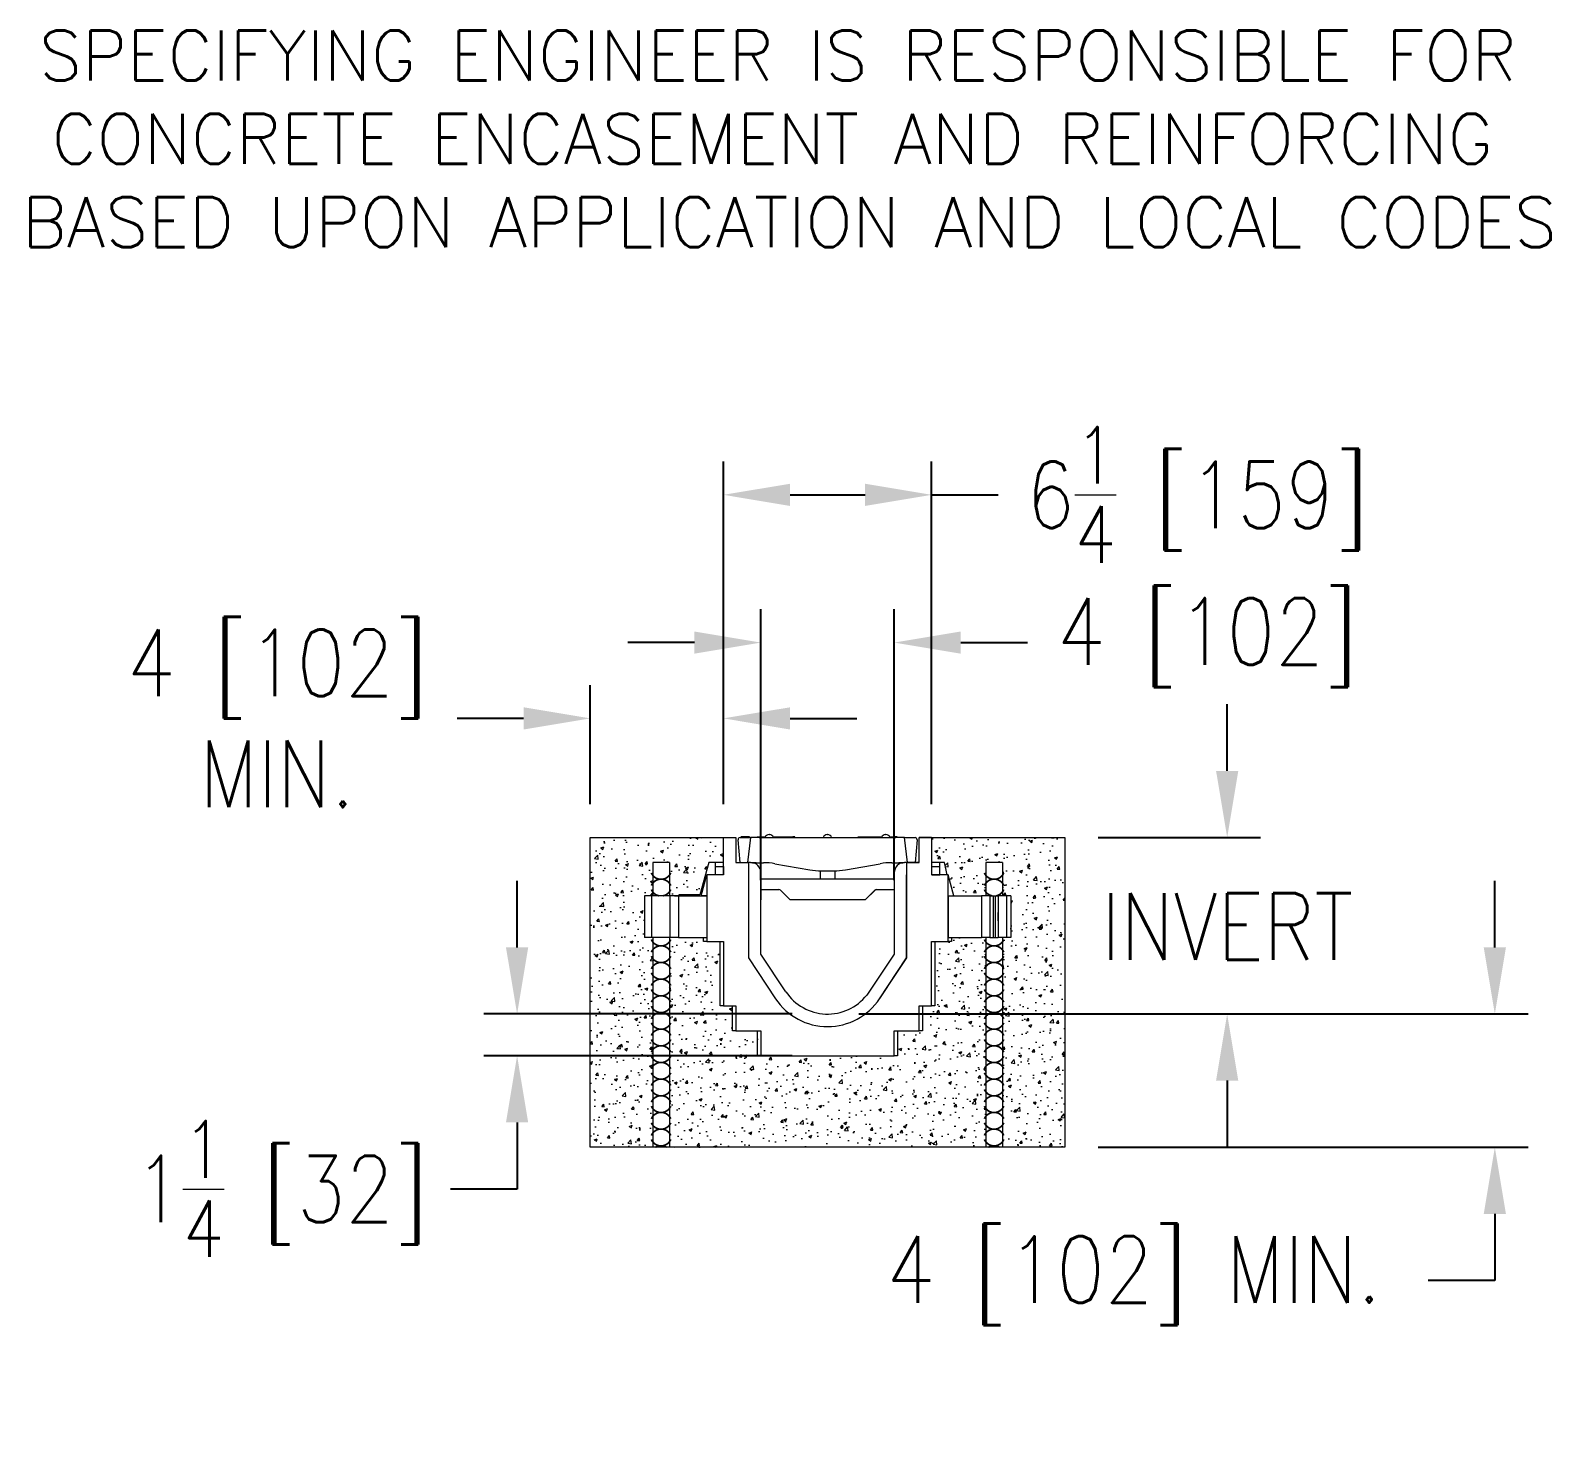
# Model space of a CAD drawing. Header units: inches. Extents: x -98 to 40, y -24 to 18.
# Drawn here: x -98.19 to -52.54, y -24.15 to 18.02 of the extents above; entities that cross this region are included whole.
import ezdxf

# ---------------------------------------------------------------- set-up
doc = ezdxf.new("R2010")
doc.units = ezdxf.units.IN
doc.header["$MEASUREMENT"] = 0
doc.styles.add('ROMANS', font='romans.shx')
doc.styles.add('Sales', font='romans.shx', dxfattribs={"width": 0.85})
doc.dimstyles.new('Sales', dxfattribs={"dimtxt": 1, "dimasz": 1, "dimexe": 0.5, "dimexo": 0.5, "dimgap": 0.09, "dimtad": 0, "dimtih": 1, "dimtoh": 1, "dimdec": 6, "dimzin": 0, "dimdsep": 46, "dimlunit": 5, "dimtxsty": 'Sales', "dimcen": 0, "dimclrd": 7, "dimclre": 7, "dimclrt": 7, "dimadec": 0, "dimazin": 0, "dimtfac": 0.85, "dimtdec": 6, "dimtix": 1, "dimtofl": 0, "dimtmove": 0, "dimatfit": 3, "dimfxl": 0, "dimtolj": 1, "dimtzin": 0, "dimarcsym": 0})

# ---------------------------------------------------------------- blocks, each defined once
blk = doc.blocks.new('*D2')
at = {"color": 7, "lineweight": -2}
for p, q in [((-54.217, -9.499), (-54.217, -7.499)), ((-73.312, -11.499), (-53.217, -11.499)), ((-66.126, -15.501), (-53.217, -15.501)), ((-54.217, -17.501), (-54.217, -19.501)), ((-54.217, -19.501), (-56.217, -19.501))]:
    blk.add_line(p, q, dxfattribs=at)
at = {"color": 7}
for points in [[(-54.551, -9.499), (-53.884, -9.499), (-54.217, -11.499)], [(-54.551, -17.501), (-53.884, -17.501), (-54.217, -15.501)]]:
    blk.add_solid(points, dxfattribs=at)
at = {"layer": 'Defpoints', "color": 0}
for p in [(-74.312, -11.499), (-54.217, -11.499), (-67.126, -15.501)]:
    blk.add_point(p, dxfattribs=at)
at = {"color": 7, "lineweight": 0, "insert": (-65.055, -19.501), "char_height": 2, "attachment_point": 5, "style": 'Sales'}
blk.add_mtext('\\A1;4 [102] MIN.', dxfattribs=at)
blk = doc.blocks.new('*D3')
at = {"color": 7, "lineweight": -2}
for p, q in [((-62.253, -4.202), (-62.253, -2.202)), ((-66.126, -6.202), (-61.253, -6.202)), ((-73.312, -11.499), (-61.253, -11.499)), ((-62.253, -13.499), (-62.253, -15.499))]:
    blk.add_line(p, q, dxfattribs=at)
at = {"color": 7}
for points in [[(-62.587, -4.202), (-61.92, -4.202), (-62.253, -6.202)], [(-62.587, -13.499), (-61.92, -13.499), (-62.253, -11.499)]]:
    blk.add_solid(points, dxfattribs=at)
at = {"layer": 'Defpoints', "color": 0}
for p in [(-67.126, -6.202), (-62.253, -6.202), (-74.312, -11.499)]:
    blk.add_point(p, dxfattribs=at)
at = {"color": 7, "lineweight": 0, "insert": (-62.253, -8.869), "char_height": 2, "attachment_point": 5, "style": 'Sales'}
blk.add_mtext('\\A1;INVERT', dxfattribs=at)
blk = doc.blocks.new('*D4')
at = {"color": 7, "lineweight": -2}
for p, q in [((-83.573, -9.499), (-83.573, -7.499)), ((-75.312, -11.499), (-84.573, -11.499)), ((-75.312, -12.752), (-84.573, -12.752)), ((-83.573, -14.752), (-83.573, -16.752)), ((-83.573, -16.752), (-85.573, -16.752))]:
    blk.add_line(p, q, dxfattribs=at)
at = {"color": 7}
for points in [[(-83.907, -9.499), (-83.24, -9.499), (-83.573, -11.499)], [(-83.907, -14.752), (-83.24, -14.752), (-83.573, -12.752)]]:
    blk.add_solid(points, dxfattribs=at)
at = {"layer": 'Defpoints', "color": 0}
for p in [(-74.312, -11.499), (-83.573, -12.752), (-74.312, -12.752)]:
    blk.add_point(p, dxfattribs=at)
at = {"color": 7, "lineweight": 0, "insert": (-90.659, -16.752), "char_height": 2, "attachment_point": 5, "style": 'Sales'}
blk.add_mtext('\\A1;1{\\H0.850000x;\\S1/4;} [32]', dxfattribs=at)
blk = doc.blocks.new('*D5')
at = {"color": 7, "lineweight": -2}
for p, q in [((-81.376, -5.202), (-81.376, -1.626)), ((-77.376, -5.202), (-77.376, -1.626)), ((-83.376, -2.626), (-85.376, -2.626)), ((-75.376, -2.626), (-73.376, -2.626))]:
    blk.add_line(p, q, dxfattribs=at)
at = {"color": 7}
for points in [[(-83.376, -2.293), (-83.376, -2.96), (-81.376, -2.626)], [(-75.376, -2.293), (-75.376, -2.96), (-77.376, -2.626)]]:
    blk.add_solid(points, dxfattribs=at)
at = {"layer": 'Defpoints', "color": 0}
for p in [(-81.376, -2.626), (-81.376, -6.202), (-77.376, -6.202)]:
    blk.add_point(p, dxfattribs=at)
at = {"color": 7, "lineweight": 0, "insert": (-90.774, -2.626), "char_height": 2, "attachment_point": 5, "style": 'Sales'}
blk.add_mtext('\\A1;4 [102]\\PMIN.', dxfattribs=at)
blk = doc.blocks.new('*D6')
at = {"color": 7, "lineweight": -2}
for p, q in [((-77.376, -5.202), (-77.376, 5.084)), ((-71.126, -5.202), (-71.126, 5.084)), ((-75.376, 4.084), (-73.126, 4.084)), ((-71.126, 4.084), (-69.126, 4.084))]:
    blk.add_line(p, q, dxfattribs=at)
at = {"color": 7}
for points in [[(-75.376, 4.417), (-75.376, 3.75), (-77.376, 4.084)], [(-73.126, 4.417), (-73.126, 3.75), (-71.126, 4.084)]]:
    blk.add_solid(points, dxfattribs=at)
at = {"layer": 'Defpoints', "color": 0}
for p in [(-71.126, 4.084), (-77.376, -6.202), (-71.126, -6.202)]:
    blk.add_point(p, dxfattribs=at)
at = {"color": 7, "lineweight": 0, "insert": (-63.15, 4.084), "char_height": 2, "attachment_point": 5, "style": 'Sales'}
blk.add_mtext('\\A1;6{\\H0.850000x;\\S1/4;} [159]', dxfattribs=at)
blk = doc.blocks.new('*D7')
at = {"color": 7, "lineweight": -2}
for p, q in [((-76.251, -7.483), (-76.251, 0.649)), ((-72.251, -7.483), (-72.251, 0.649)), ((-78.251, -0.351), (-80.251, -0.351)), ((-70.251, -0.351), (-68.251, -0.351))]:
    blk.add_line(p, q, dxfattribs=at)
at = {"color": 7}
for points in [[(-78.251, -0.018), (-78.251, -0.684), (-76.251, -0.351)], [(-70.251, -0.018), (-70.251, -0.684), (-72.251, -0.351)]]:
    blk.add_solid(points, dxfattribs=at)
at = {"layer": 'Defpoints', "color": 0}
for p in [(-76.251, -0.351), (-76.251, -8.483), (-72.251, -8.483)]:
    blk.add_point(p, dxfattribs=at)
at = {"color": 7, "lineweight": 0, "insert": (-62.854, -0.351), "char_height": 2, "attachment_point": 5, "style": 'Sales'}
blk.add_mtext('\\A1;4 [102]', dxfattribs=at)

msp = doc.modelspace()

# ---------------------------------------------------------------- hatches: boundary and pattern name
at = {"lineweight": 0}
h = msp.add_hatch(dxfattribs=at)
h.set_pattern_fill('AR-CONC', color=256, scale=0.125, style=0)
h.set_pattern_definition([(50, (-87.6015, -31.2779), (0.896575, -0.07844), [0.09375, -1.03125]), (355, (-87.6015, -31.2779), (-0.17344, 0.94024), [0.075, -0.825]), (100.4514, (-87.5268, -31.2844), (0.723137, 0.8618), [0.079675, -0.876428]), (46.1842, (-87.6015, -31.0279), (1.33405, -0.2069), [0.140625, -1.546875]), (96.6356, (-87.4903, -31.0451), (1.16833, 1.217647), [0.119513, -1.31464]), (351.184, (-87.6015, -31.0279), (1.16833, 1.21765), [0.1125, -1.2375]), (21, (-87.4765, -31.0904), (0.746134, -0.503274), [0.09375, -1.03125]), (326, (-87.4765, -31.0904), (0.304144, 0.906438), [0.075, -0.825]), (71.4514, (-87.4143, -31.1323), (1.050278, 0.403163), [0.079675, -0.876428]), (37.5, (-87.6015, -31.27788), (0.0151998, 0.4161173), [0, -0.815, 0, -0.8375, 0, -0.828125]), (7.5, (-87.6015, -31.2779), (0.328837, 0.4930146), [0, -0.4775, 0, -0.79625, 0, -0.315625]), (327.5, (-87.88025, -31.2779), (0.667278, -0.0281936), [0, -0.3125, 0, -0.975, 0, -1.29375]), (317.5, (-88.00525, -31.2779), (0.728983, 0.125131), [0, -0.40625, 0, -0.6475, 0, -0.91875])])
h.paths.add_polyline_path([(-67.12625, -6.20167), (-71.12625, -6.20163), (-71.12625, -6.95163), (-70.73792, -6.95163), (-70.65873, -7.32663), (-70.62625, -7.32663), (-70.45879, -7.95163), (-69.62637, -7.95162), (-69.5015, -7.95162), (-69.5015, -6.95162), (-69.0015, -6.95162), (-69.0015, -7.95162), (-68.87637, -7.95162), (-68.7515, -7.95162), (-68.75149, -9.20162), (-68.87636, -9.20162), (-69.00149, -9.20162), (-69.00147, -15.50047), (-69.00146, -15.50047), (-67.12633, -15.50061)])
h.paths.add_polyline_path([(-69.50149, -9.20162), (-69.62636, -9.20162), (-70.52675, -9.20163), (-70.52675, -9.32663), (-70.62625, -9.32663), (-71.02675, -9.32663), (-71.02675, -11.25163), (-71.12625, -11.25163), (-71.40175, -11.25163), (-71.40175, -12.00163), (-71.50125, -12.00163), (-72.15175, -12.00163), (-72.15175, -12.75163), (-72.25125, -12.75163), (-76.25125, -12.75163), (-76.35075, -12.75163), (-76.35075, -12.00163), (-77.00125, -12.00163), (-77.10075, -12.00163), (-77.10075, -11.25163), (-77.37625, -11.25163), (-77.47575, -11.25163), (-77.47575, -9.32663), (-77.87625, -9.32663), (-77.97575, -9.32663), (-77.97575, -9.20166), (-78.72361, -9.20166), (-79.00125, -9.20166), (-79.00122, -15.50051), (-79.00122, -15.50051), (-69.50147, -15.50059)])
h.paths.add_polyline_path([(-79.50125, -9.20166), (-79.54107, -9.20166), (-79.75125, -9.20166), (-79.75125, -7.95166), (-79.50125, -7.95166), (-79.50126, -6.95166), (-79.00126, -6.95166), (-79.00125, -7.95166), (-78.85075, -7.95166), (-78.85075, -7.95162), (-78.71433, -7.95162), (-78.71433, -7.91927), (-78.08934, -7.91928), (-77.81375, -6.95163), (-77.37625, -6.95163), (-77.37625, -6.20163), (-81.37625, -6.2016), (-81.37633, -15.50049), (-79.50122, -15.50051)])

# ---------------------------------------------------------------- linework, layer by layer
for p, q in [((-81.37633, -15.50049), (-81.37625, -6.2016)), ((-81.37625, -6.2016), (-77.37625, -6.20163)), ((-77.37625, -7.32663), (-77.37625, -6.20163)), ((-77.37625, -6.20163), (-77.00125, -6.20163)), ((-77.00125, -6.20163), (-77.00125, -6.95163)), ((-76.87834, -6.95163), (-76.93825, -6.26686)), ((-76.87848, -6.20163), (-76.56326, -6.20163)), ((-76.81125, -6.18163), (-76.84276, -6.18163)), ((-76.84276, -6.20163), (-76.84276, -6.18163)), ((-76.71771, -6.18163), (-76.81125, -6.18163)), ((-76.62532, -6.18163), (-76.71771, -6.18163)), ((-76.56326, -6.20163), (-76.65535, -6.95163)), ((-76.59284, -6.18163), (-76.62532, -6.18163)), ((-76.59284, -6.20163), (-76.59284, -6.18163)), ((-76.30024, -6.20163), (-76.56326, -6.20163)), ((-76.36596, -6.18163), (-76.12121, -6.18163)), ((-76.36596, -6.20163), (-76.36596, -6.18163)), ((-76.30024, -6.20163), (-72.20269, -6.20163)), ((-76.00896, -6.11163), (-75.99896, -6.11163)), ((-75.88671, -6.18163), (-75.29413, -6.18163)), ((-75.29413, -6.20163), (-75.29413, -6.18163)), ((-75.23175, -6.18163), (-75.29413, -6.18163)), ((-75.23175, -6.20163), (-75.23175, -6.18163)), ((-74.25896, -6.11163), (-74.24896, -6.11163)), ((-73.32908, -6.18163), (-72.62121, -6.18163)), ((-73.32908, -6.20163), (-73.32908, -6.18163)), ((-72.50896, -6.11163), (-72.49896, -6.11163)), ((-72.38671, -6.18163), (-72.25424, -6.18163)), ((-72.20691, -6.18163), (-72.25424, -6.18163)), ((-72.25424, -6.20163), (-72.25424, -6.18163)), ((-72.18882, -6.18163), (-72.20691, -6.18163)), ((-72.20691, -6.20163), (-72.20691, -6.18163)), ((-71.93966, -6.20163), (-72.20269, -6.20163)), ((-72.18882, -6.20163), (-72.18882, -6.18163)), ((-72.15951, -6.18163), (-72.18882, -6.18163)), ((-72.15951, -6.20163), (-72.15951, -6.18163)), ((-71.93966, -6.20163), (-71.62444, -6.20163)), ((-71.84757, -6.95163), (-71.93966, -6.20163)), ((-71.56467, -6.26686), (-71.62458, -6.95163)), ((-71.50125, -6.20163), (-71.50125, -6.20163)), ((-71.12625, -6.20163), (-71.50125, -6.20163)), ((-71.50125, -6.95163), (-71.50125, -6.20163)), ((-71.50125, -6.20163), (-71.12625, -6.20163)), ((-71.12625, -6.20163), (-71.12625, -7.32663)), ((-71.12625, -6.20163), (-67.12625, -6.20167)), ((-67.12625, -6.20167), (-67.12633, -15.50061)), ((-79.00126, -6.95166), (-79.50126, -6.95166)), ((-79.50126, -6.95166), (-79.50125, -7.95166)), ((-79.00126, -6.95166), (-79.00125, -7.95166)), ((-77.81375, -6.95163), (-78.08934, -7.91928)), ((-77.37625, -6.95163), (-77.81375, -6.95163)), ((-77.6267, -6.95163), (-77.62674, -6.95163)), ((-77.62674, -6.95163), (-77.62674, -7.32663)), ((-77.37625, -6.95166), (-77.62674, -6.95166)), ((-77.62674, -7.07666), (-77.37625, -7.07666)), ((-77.37625, -7.07666), (-77.37626, -7.32663)), ((-77.37625, -6.95163), (-77.37625, -6.95166)), ((-77.00125, -6.95163), (-76.62625, -6.95163)), ((-76.56375, -6.95163), (-76.62625, -6.95163)), ((-76.62625, -6.95163), (-76.62625, -9.81563)), ((-76.56375, -6.95163), (-76.39232, -6.95163)), ((-76.5065, -6.95692), (-76.17745, -6.95692)), ((-76.25125, -9.70213), (-76.25125, -7.26413)), ((-75.83015, -6.98731), (-74.78626, -7.17137)), ((-74.46521, -7.45163), (-74.46521, -7.20159)), ((-74.43896, -7.20176), (-74.06396, -7.20176)), ((-74.02771, -7.45163), (-74.02771, -7.20143)), ((-73.71666, -7.17137), (-72.67277, -6.98731)), ((-72.32547, -6.95692), (-71.99602, -6.95692)), ((-72.25125, -7.26413), (-72.25125, -9.70213)), ((-72.1106, -6.95163), (-71.9397, -6.95163)), ((-71.50125, -6.95163), (-71.93875, -6.95163)), ((-71.87625, -9.81563), (-71.87625, -6.95163)), ((-71.87625, -6.95163), (-71.50125, -6.95163)), ((-70.87577, -6.95163), (-71.12625, -6.95163)), ((-71.12625, -6.95163), (-71.12625, -6.95163)), ((-70.73792, -6.95163), (-71.12625, -6.95163)), ((-71.12625, -7.07663), (-70.87638, -7.07663)), ((-71.12625, -7.07663), (-71.12625, -7.32663)), ((-70.87759, -7.32663), (-70.87577, -6.95163)), ((-70.87577, -6.95163), (-70.8758, -6.95163)), ((-70.65873, -7.32663), (-70.73792, -6.95163)), ((-69.0015, -6.95162), (-69.5015, -6.95162)), ((-69.5015, -6.95162), (-69.5015, -7.95162)), ((-69.0015, -6.95162), (-69.0015, -7.95162)), ((-78.04372, -7.95163), (-77.87625, -7.32663)), ((-77.87625, -7.32663), (-77.87625, -9.32663)), ((-77.37625, -7.32663), (-77.87625, -7.32663)), ((-76.25125, -7.32665), (-76.25125, -8.07665)), ((-72.25125, -7.45163), (-76.25125, -7.45163)), ((-71.87759, -9.81533), (-71.87759, -7.32663)), ((-71.87759, -7.32663), (-71.87625, -7.32663)), ((-70.62625, -7.32663), (-71.12625, -7.32663)), ((-71.12318, -7.32663), (-70.87759, -7.32663)), ((-71.12318, -7.32663), (-71.12318, -7.32663)), ((-70.45879, -7.95163), (-70.62625, -7.32663)), ((-70.62625, -9.32663), (-70.62625, -7.32663)), ((-79.54108, -7.95166), (-79.75125, -7.95166)), ((-79.75125, -7.95166), (-79.75125, -9.20166)), ((-79.54108, -7.95166), (-79.54107, -9.20166)), ((-78.98258, -7.95166), (-79.54108, -7.95166)), ((-78.98258, -7.95166), (-78.98257, -9.20166)), ((-78.72361, -7.95166), (-78.98258, -7.95166)), ((-78.85075, -7.95162), (-78.60075, -7.95162)), ((-78.85075, -7.95162), (-78.85075, -7.95166)), ((-78.72361, -7.95166), (-77.87625, -7.95165)), ((-78.72361, -7.95166), (-78.72361, -9.20166)), ((-78.71433, -7.91927), (-78.71433, -7.95162)), ((-78.08934, -7.91928), (-78.71433, -7.91927)), ((-78.60075, -7.95162), (-78.04372, -7.95163)), ((-78.60075, -7.95166), (-78.60075, -7.95162)), ((-78.37436, -7.95163), (-78.37436, -7.91928)), ((-77.87625, -7.95163), (-78.04372, -7.95163)), ((-76.25125, -7.76413), (-75.71103, -7.76413)), ((-75.66683, -7.78244), (-75.37264, -8.07663)), ((-73.12265, -8.07663), (-75.37264, -8.07663)), ((-73.12265, -8.07663), (-72.82845, -7.78244)), ((-73.12246, -8.07663), (-73.12265, -8.07663)), ((-72.82827, -7.78244), (-73.12246, -8.07663)), ((-73.12047, -8.07663), (-73.12246, -8.07663)), ((-73.12047, -8.07663), (-72.82628, -7.78244)), ((-73.12028, -8.07663), (-73.12047, -8.07663)), ((-72.82609, -7.78244), (-73.12028, -8.07663)), ((-72.78426, -7.76413), (-72.25125, -7.76413)), ((-71.87759, -8.07663), (-71.87625, -8.07663)), ((-70.62625, -7.95163), (-70.45879, -7.95163)), ((-70.62625, -7.95163), (-70.62625, -7.95163)), ((-70.62625, -7.95163), (-70.62625, -9.20163)), ((-70.45879, -7.95163), (-69.62637, -7.95162)), ((-69.37637, -7.95162), (-69.62637, -7.95162)), ((-69.62637, -7.95162), (-69.62636, -9.20162)), ((-69.37637, -7.95162), (-69.28274, -7.95162)), ((-69.37637, -7.95162), (-69.37636, -9.20162)), ((-69.28274, -7.95162), (-69.22039, -7.95162)), ((-69.28274, -7.95162), (-69.28273, -9.20162)), ((-69.22039, -7.95162), (-69.22034, -7.95162)), ((-69.22034, -7.95162), (-69.12646, -7.95162)), ((-69.22034, -7.95162), (-69.22033, -9.20162)), ((-69.12646, -7.95162), (-69.12637, -7.95162)), ((-69.12646, -7.95162), (-69.12646, -9.20162)), ((-68.87637, -7.95162), (-69.12637, -7.95162)), ((-68.7515, -7.95162), (-68.87637, -7.95162)), ((-68.87637, -7.95162), (-68.87636, -9.20162)), ((-68.7515, -7.95162), (-68.75149, -9.20162)), ((-79.54107, -9.20166), (-79.75125, -9.20166)), ((-78.98257, -9.20166), (-79.54107, -9.20166)), ((-79.50125, -9.20166), (-79.50122, -15.50051)), ((-79.00125, -9.20166), (-79.00122, -15.50051)), ((-78.72361, -9.20166), (-78.98257, -9.20166)), ((-78.72361, -9.20166), (-77.87625, -9.20165)), ((-77.97575, -9.32663), (-77.97575, -9.20166)), ((-77.87625, -9.32663), (-77.97575, -9.32663)), ((-77.87625, -9.32663), (-77.37625, -9.32663)), ((-77.47575, -11.25163), (-77.47575, -9.32663)), ((-77.37625, -9.32663), (-77.37625, -11.25163)), ((-71.12625, -11.25163), (-71.12625, -9.32663)), ((-71.12625, -9.32663), (-70.62625, -9.32663)), ((-71.02675, -9.32663), (-71.02675, -11.25163)), ((-70.62625, -9.20163), (-69.62636, -9.20162)), ((-70.62625, -9.20163), (-70.62625, -9.20163)), ((-70.52675, -9.32663), (-70.62625, -9.32663)), ((-70.52675, -9.20163), (-70.52675, -9.32663)), ((-69.37636, -9.20162), (-69.62636, -9.20162)), ((-69.50149, -9.20162), (-69.50147, -15.50059)), ((-69.37636, -9.20162), (-69.28273, -9.20162)), ((-69.28273, -9.20162), (-69.22039, -9.20162)), ((-69.22039, -9.20162), (-69.22033, -9.20162)), ((-69.22033, -9.20162), (-69.12646, -9.20162)), ((-69.12646, -9.20162), (-69.12636, -9.20162)), ((-68.87636, -9.20162), (-69.12636, -9.20162)), ((-69.00149, -9.20162), (-69.00147, -15.50059)), ((-68.75149, -9.20162), (-68.87636, -9.20162)), ((-76.62625, -9.81563), (-75.81325, -11.03884)), ((-75.50017, -10.83183), (-76.25125, -9.70213)), ((-72.25125, -9.70213), (-73.07458, -10.92902)), ((-72.69137, -11.03933), (-71.87759, -9.81533)), ((-72.68925, -11.03884), (-71.87625, -9.81563)), ((-71.87759, -9.80901), (-71.87625, -9.80699)), ((-72.68635, -11.03444), (-72.44681, -10.6715)), ((-77.37625, -11.25163), (-77.47575, -11.25163)), ((-77.37625, -11.25163), (-77.00125, -11.25163)), ((-77.10075, -12.00163), (-77.10075, -11.25163)), ((-77.00125, -11.25163), (-77.00125, -12.00163)), ((-75.71256, -11.17643), (-75.71242, -11.17663)), ((-71.50125, -12.00163), (-71.50125, -11.25163)), ((-71.50125, -11.25163), (-71.12625, -11.25163)), ((-71.40175, -11.25163), (-71.40175, -12.00163)), ((-71.02675, -11.25163), (-71.12625, -11.25163)), ((-77.00125, -12.00163), (-77.10075, -12.00163)), ((-77.00125, -12.00163), (-76.25125, -12.00163)), ((-76.35075, -12.75163), (-76.35075, -12.00163)), ((-76.25125, -12.00163), (-76.25125, -12.75163)), ((-72.25125, -12.75163), (-72.25125, -12.00163)), ((-72.25125, -12.00163), (-71.50125, -12.00163)), ((-72.15175, -12.00163), (-72.15175, -12.75163)), ((-71.40175, -12.00163), (-71.50125, -12.00163)), ((-76.25125, -12.75163), (-76.35075, -12.75163)), ((-76.25125, -12.75163), (-72.25125, -12.75163)), ((-72.15175, -12.75163), (-72.25125, -12.75163)), ((-79.50122, -15.50051), (-81.37633, -15.50049)), ((-79.00122, -15.50051), (-79.50122, -15.50051)), ((-69.50147, -15.50059), (-79.00122, -15.50051)), ((-69.00146, -15.50047), (-69.50146, -15.50047)), ((-67.12633, -15.50061), (-69.00147, -15.50059))]:
    msp.add_line(p, q, dxfattribs=at)
at = {"lineweight": 0, "const_width": 0.05}
for points in [[(-79.5432, -7.26478, 0.65746172), (-78.95932, -7.26478, 1)], [(-69.54344, -7.26474, 0.65746172), (-68.95956, -7.26474, 1)], [(-78.95932, -7.6436, 0.65746172), (-79.5432, -7.6436, 1)], [(-79.5432, -7.76478, 0.25123356), (-79.30776, -7.95166, 0.25123356)], [(-79.19475, -7.95166, 0.2512315), (-78.95932, -7.76478)], [(-68.95956, -7.64356, 0.65746172), (-69.54344, -7.64356, 1)], [(-69.54344, -7.76474, 0.25123356), (-69.30801, -7.95162, 0.25123356)], [(-69.19499, -7.95162, 0.2512315), (-68.95956, -7.76474)], [(-79.5432, -9.26478, 0.65746172), (-78.95932, -9.26478, 1)], [(-78.95932, -9.6436, 0.65746172), (-79.5432, -9.6436, 1)], [(-69.54344, -9.26474, 0.65746172), (-68.95956, -9.26474, 1)], [(-68.95956, -9.64356, 0.65746172), (-69.54344, -9.64356, 1)], [(-79.5432, -9.76478, 0.65746172), (-78.95932, -9.76478, 1)], [(-78.95932, -10.1436, 0.65746172), (-79.5432, -10.1436, 1)], [(-69.54344, -9.76474, 0.65746172), (-68.95956, -9.76474, 1)], [(-68.95956, -10.14356, 0.65746172), (-69.54344, -10.14356, 1)], [(-79.5432, -10.26478, 0.65746172), (-78.95932, -10.26478, 1)], [(-78.95932, -10.6436, 0.65746172), (-79.5432, -10.6436, 1)], [(-69.54344, -10.26474, 0.65746172), (-68.95956, -10.26474, 1)], [(-68.95956, -10.64356, 0.65746172), (-69.54344, -10.64356, 1)], [(-79.5432, -10.76478, 0.65746172), (-78.95932, -10.76478, 1)], [(-78.95932, -11.1436, 0.65746172), (-79.5432, -11.1436, 1)], [(-69.54344, -10.76474, 0.65746172), (-68.95956, -10.76474, 1)], [(-68.95956, -11.14356, 0.65746172), (-69.54344, -11.14356, 1)], [(-79.5432, -11.26478, 0.65746172), (-78.95932, -11.26478, 1)], [(-69.54344, -11.26474, 0.65746172), (-68.95956, -11.26474, 1)], [(-78.95932, -11.6436, 0.65746172), (-79.5432, -11.6436, 1)], [(-79.5432, -11.76478, 0.65746172), (-78.95932, -11.76478, 1)], [(-68.95956, -11.64356, 0.65746172), (-69.54344, -11.64356, 1)], [(-69.54344, -11.76474, 0.65746172), (-68.95956, -11.76474, 1)], [(-78.95932, -12.1436, 0.65746172), (-79.5432, -12.1436, 1)], [(-79.5432, -12.26478, 0.65746172), (-78.95932, -12.26478, 1)], [(-68.95956, -12.14356, 0.65746172), (-69.54344, -12.14356, 1)], [(-69.54344, -12.26474, 0.65746172), (-68.95956, -12.26474, 1)], [(-78.95932, -12.6436, 0.65746172), (-79.5432, -12.6436, 1)], [(-79.5432, -12.76478, 0.65746172), (-78.95932, -12.76478, 1)], [(-68.95956, -12.64356, 0.65746172), (-69.54344, -12.64356, 1)], [(-69.54344, -12.76474, 0.65746172), (-68.95956, -12.76474, 1)], [(-78.95932, -13.1436, 0.65746172), (-79.5432, -13.1436, 1)], [(-68.95956, -13.14356, 0.65746172), (-69.54344, -13.14356, 1)], [(-79.5432, -13.26478, 0.65746172), (-78.95932, -13.26478, 1)], [(-78.95932, -13.6436, 0.65746172), (-79.5432, -13.6436, 1)], [(-69.54344, -13.26474, 0.65746172), (-68.95956, -13.26474, 1)], [(-68.95956, -13.64356, 0.65746172), (-69.54344, -13.64356, 1)], [(-79.5432, -13.76478, 0.65746172), (-78.95932, -13.76478, 1)], [(-78.95932, -14.1436, 0.65746172), (-79.5432, -14.1436, 1)], [(-69.54344, -13.76474, 0.65746172), (-68.95956, -13.76474, 1)], [(-68.95956, -14.14356, 0.65746172), (-69.54344, -14.14356, 1)], [(-79.5432, -14.26478, 0.65746172), (-78.95932, -14.26478, 1)], [(-78.95932, -14.6436, 0.65746172), (-79.5432, -14.6436, 1)], [(-69.54344, -14.26474, 0.65746172), (-68.95956, -14.26474, 1)], [(-68.95956, -14.64356, 0.65746172), (-69.54344, -14.64356, 1)], [(-79.5432, -14.76478, 0.65746172), (-78.95932, -14.76478, 1)], [(-78.95932, -15.1436, 0.65746172), (-79.5432, -15.1436, 1)], [(-69.54344, -14.76474, 0.65746172), (-68.95956, -14.76474, 1)], [(-68.95956, -15.14356, 0.65746172), (-69.54344, -15.14356, 1)], [(-79.5432, -15.26478, 0.65746172), (-78.95932, -15.26478, 1)], [(-79.0819, -15.50051, 0.28844844), (-79.42061, -15.50051)], [(-69.54344, -15.26474, 0.65746172), (-68.95956, -15.26474, 1)], [(-69.08215, -15.50047, 0.28844844), (-69.42086, -15.50047)]]:
    msp.add_lwpolyline(points, format="xyb", dxfattribs=at)
at = {"lineweight": 0}
for centre, radius, start, end in [((-76.87848, -6.26163), 0.06, 90, 185), ((-76.00896, -6.23663), 0.125, 90, 163.739795), ((-75.99896, -6.23663), 0.125, 16.260205, 90), ((-74.25896, -6.23663), 0.125, 90, 163.739795), ((-74.24896, -6.23663), 0.125, 16.260205, 90), ((-72.50896, -6.23663), 0.125, 90, 163.739795), ((-72.49896, -6.23663), 0.125, 16.260205, 90), ((-71.62444, -6.26163), 0.06, 355, 90), ((-76.56375, -7.26413), 0.3125, 0, 90), ((-76.17745, -8.95692), 2, 80, 90), ((-74.43896, -5.20176), 2, 260, 270), ((-74.06396, -5.20176), 2, 270, 280), ((-72.32547, -8.95692), 2, 90, 100), ((-71.93875, -7.26413), 0.3125, 90.000222, 180), ((-75.71103, -7.82663), 0.0625, 45.000091, 90.000091), ((-72.78407, -7.82663), 0.0625, 89.999909, 134.999909), ((-72.78189, -7.82663), 0.0625, 89.999909, 134.999909), ((-74.25216, -10.00163), 1.49892, 213.632679, 321.778308), ((-74.25125, -10.00164), 1.875, 213.585001, 326.415121)]:
    msp.add_arc(centre, radius, start, end, dxfattribs=at)
for centre, major_axis, ratio, start_param, end_param in [((-74.25144, -8.07665), (2.87473, 0.00001), 0.00001, 2.34012366, 2.34012577), ((-72.78426, -7.82663), (0, 0.0625), 0.99999682, 0, 0.78539816), ((-72.78208, -7.82663), (0, 0.0625), 0.99999682, 0, 0.78539816)]:
    msp.add_ellipse(centre, major_axis=major_axis, ratio=ratio, start_param=start_param, end_param=end_param, dxfattribs=at)
msp.add_ellipse((-69.12639, -8.57662), major_axis=(0, 0.125), ratio=0.0001632, dxfattribs=at)

# ---------------------------------------------------------------- texts
at = {"lineweight": 0, "insert": (-75.39644, 14.77306), "char_height": 1.5, "width": 54.3445949, "attachment_point": 5, "style": 'ROMANS'}
msp.add_mtext('{\\Fc:\\WORKCNTR\\fonts\\romans.shx;\\W0.59524; }SPECIFYING ENGINEER IS RESPONSIBLE FOR {\\Fc:\\WORKCNTR\\fonts\\romans.shx;\\W0.59524; }CONCRETE ENCASEMENT AND REINFORCING {\\Fc:\\WORKCNTR\\fonts\\romans.shx;\\W0.59524; }BASED UPON APPLICATION AND LOCAL CODES', dxfattribs=at)

# ---------------------------------------------------------------- dimensions: what is measured, and where the dimension line sits
at = {"lineweight": 0}
for base, p1, p2, picture, middle in [((-71.12625, 4.08363), (-77.37625, -6.20163), (-71.12625, -6.20163), '*D6', (-63.14983, 4.08363)), ((-76.25125, -0.35114), (-72.25125, -8.48313), (-76.25125, -8.48313), '*D7', (-62.85363, -0.35114))]:
    dim = msp.add_linear_dim(base=base, p1=p1, p2=p2, dimstyle='Sales', override={"dimtxt": 2, "dimasz": 2, "dimexe": 1, "dimexo": 1, "dimgap": 0.5, "dimdec": 4, "dimtdec": 4}, dxfattribs=at)
    dim.commit()
    dim.dimension.update_dxf_attribs({"geometry": picture, "text_midpoint": middle, "dimtype": 160})
dim = msp.add_linear_dim(base=(-81.37625, -2.62636), p1=(-77.37625, -6.20163), p2=(-81.37625, -6.2016), text='<>\\PMIN.', dimstyle='Sales', override={"dimtxt": 2, "dimasz": 2, "dimexe": 1, "dimexo": 1, "dimgap": 0.5, "dimdec": 4, "dimtdec": 4}, dxfattribs=at)
dim.commit()
dim.dimension.update_dxf_attribs({"geometry": '*D5', "text_midpoint": (-90.77387, -2.62636), "dimtype": 160})
for base, p1, p2, text, picture, middle in [((-62.25347, -6.20167), (-74.31217, -11.49935), (-67.12625, -6.20167), 'INVERT', '*D3', (-62.25347, -8.86933)), ((-54.21729, -11.49935), (-67.12633, -15.50061), (-74.31217, -11.49935), '<> MIN.', '*D2', (-65.05539, -19.50061))]:
    dim = msp.add_linear_dim(base=base, p1=p1, p2=p2, angle=90, text=text, dimstyle='Sales', override={"dimtxt": 2, "dimasz": 2, "dimexe": 1, "dimexo": 1, "dimgap": 0.5, "dimdec": 4, "dimtdec": 4}, dxfattribs=at)
    dim.commit()
    dim.dimension.update_dxf_attribs({"geometry": picture, "text_midpoint": middle, "dimtype": 160})
dim = msp.add_linear_dim(base=(-83.57325, -12.75163), p1=(-74.31217, -11.49935), p2=(-74.31217, -12.75163), angle=90, dimstyle='Sales', override={"dimtxt": 2, "dimasz": 2, "dimexe": 1, "dimexo": 1, "dimgap": 0.5, "dimdec": 4, "dimtdec": 4}, dxfattribs=at)
dim.commit()
dim.dimension.update_dxf_attribs({"geometry": '*D4', "text_midpoint": (-90.6592, -16.75163), "dimtype": 160})

doc.saveas('drawing.dxf')
